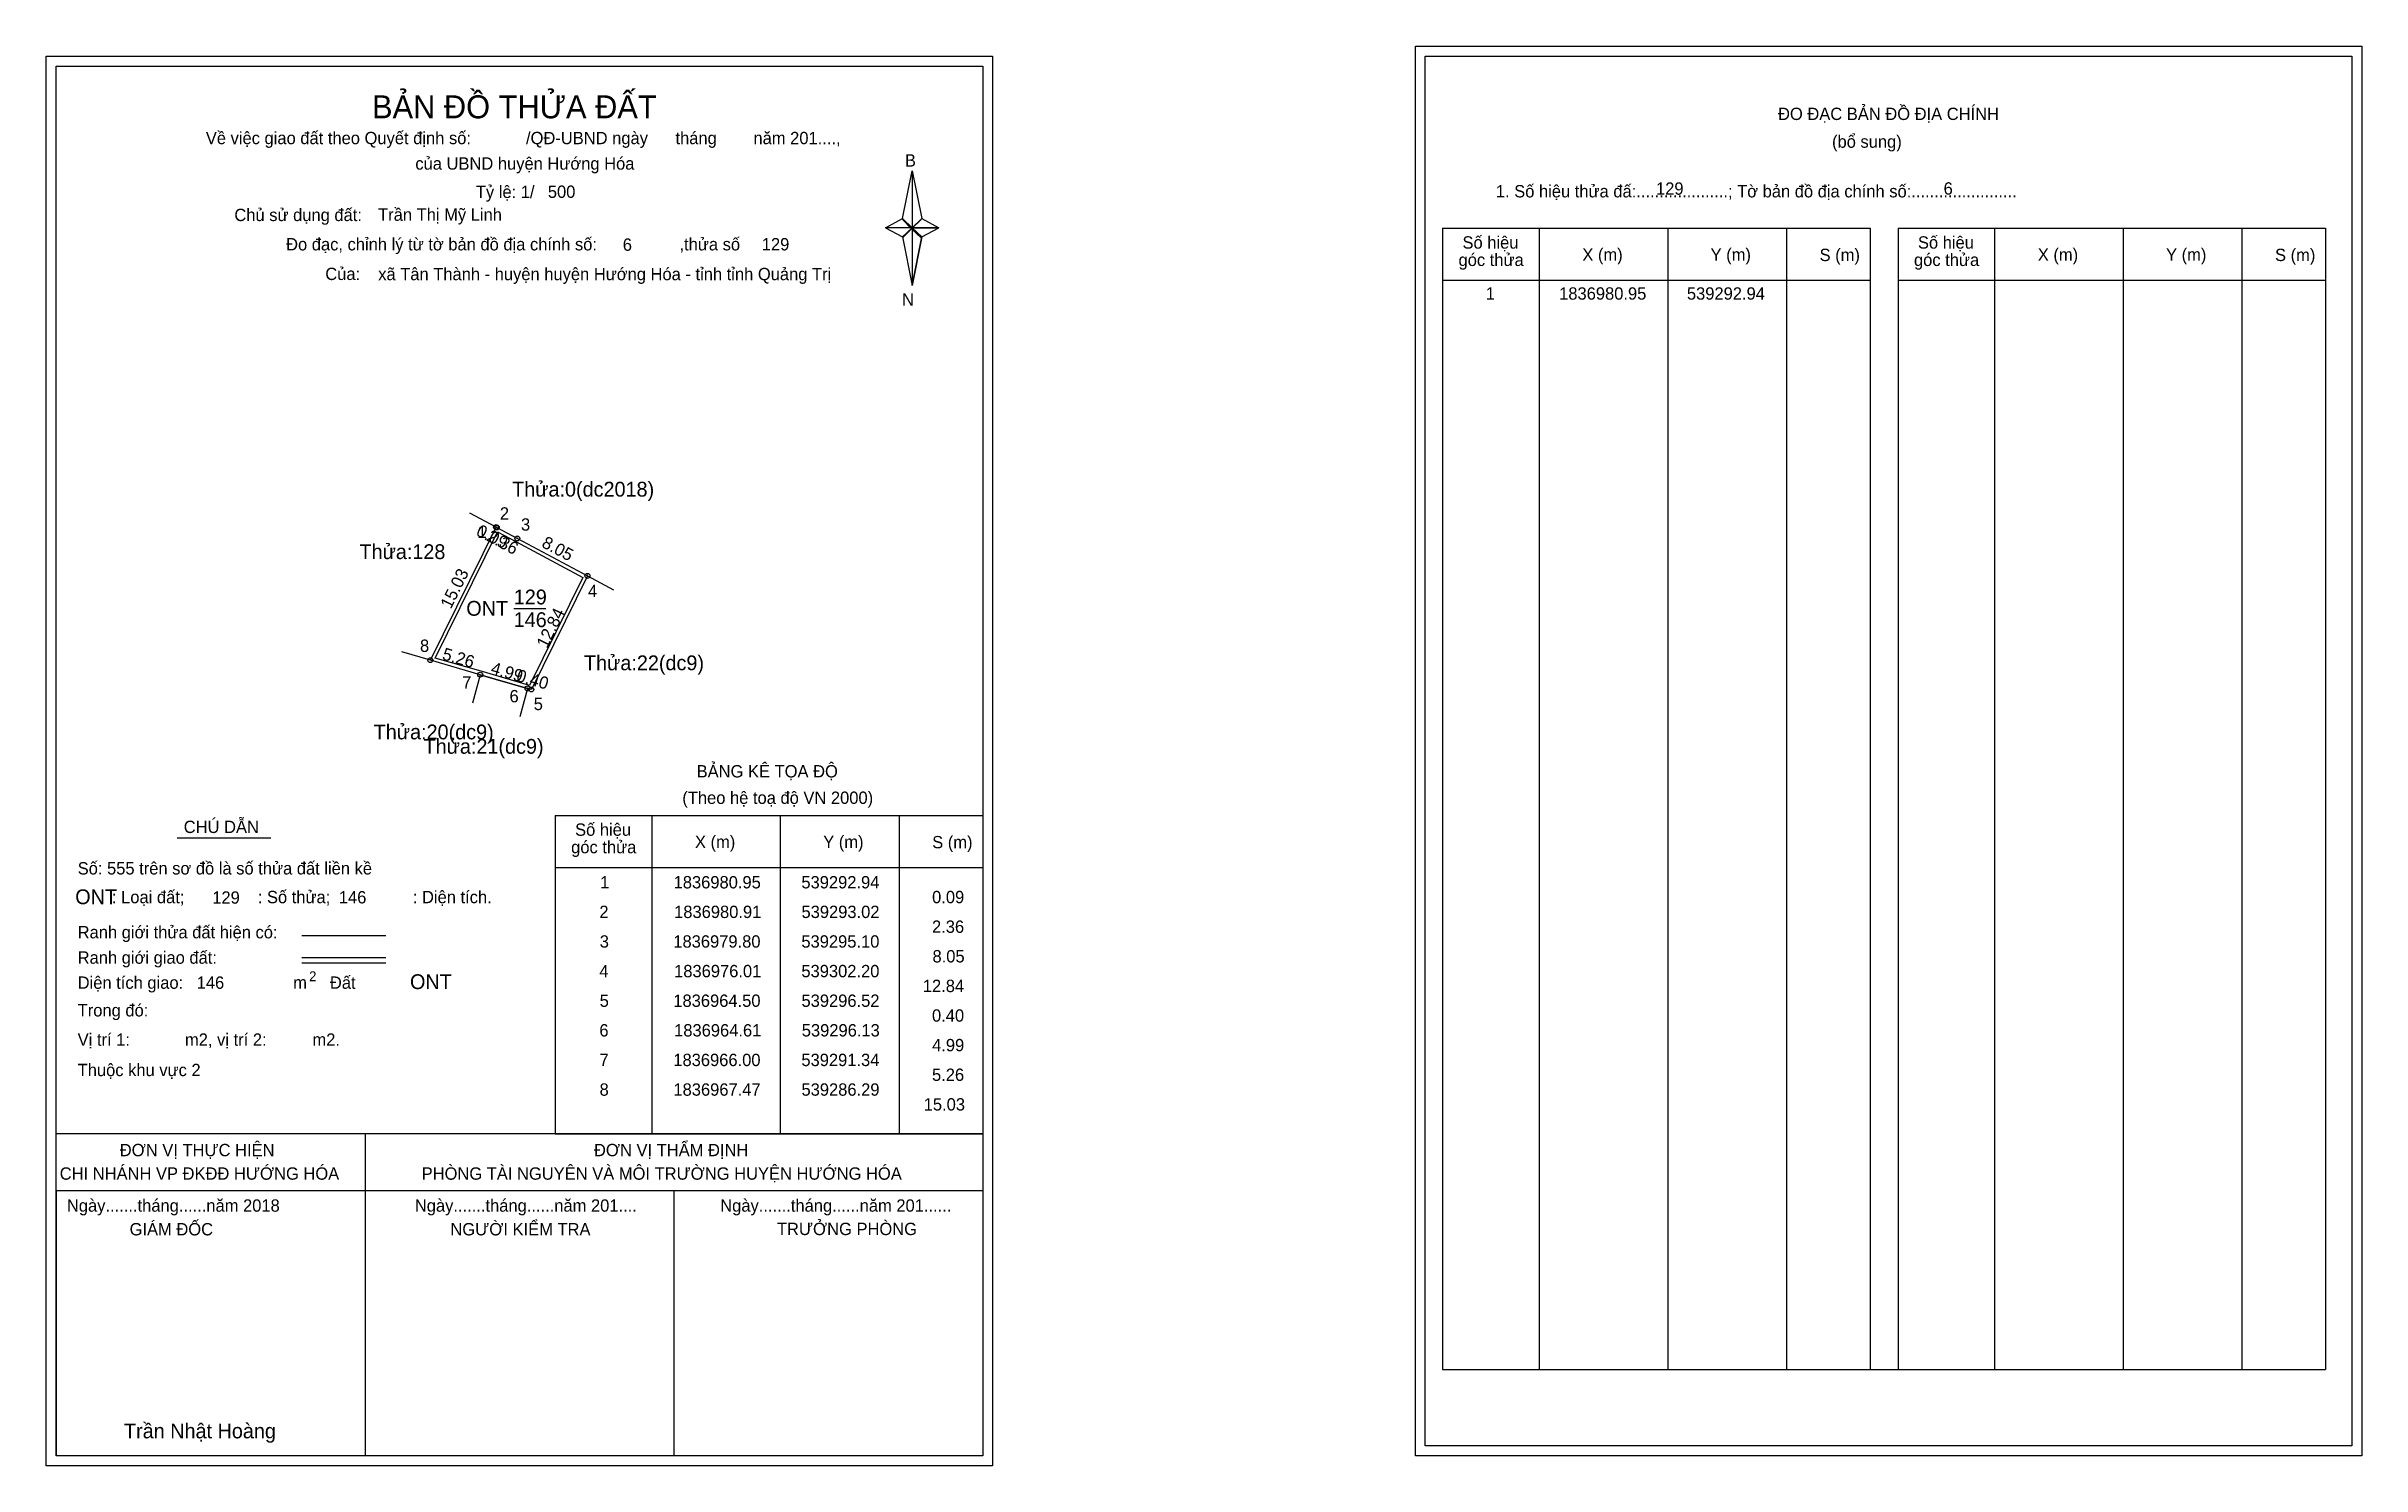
# Model space of a CAD drawing. Extents: x 539247 to 539482, y 1836886 to 1837030.
import ezdxf

# ---------------------------------------------------------------- set-up
doc = ezdxf.new("R2010")
doc.units = 0
for name, color, linetype in [('Level 1', 7, 'Continuous'), ('Level 10', 7, 'Continuous'), ('Level 11', 7, 'Continuous'), ('Level 13', 7, 'Continuous'), ('Level 27', 7, 'Continuous'), ('Level 3', 7, 'Continuous'), ('Level 36', 7, 'Continuous'), ('Level 49', 7, 'Continuous'), ('Level 5', 7, 'Continuous'), ('Level 53', 7, 'Continuous'), ('Level 55', 7, 'Continuous'), ('Level 6', 7, 'Continuous'), ('Level 63', 7, 'Continuous'), ('Level 9', 7, 'Continuous')]:
    doc.layers.add(name, color=color, linetype=linetype)

msp = doc.modelspace()

# ---------------------------------------------------------------- linework, layer by layer
at = {"layer": 'Level 1'}
for p, q in [((539248.39, 1837027.66), (539248.39, 1837027.66)), ((539387.05, 1837028.66), (539387.05, 1837028.66)), ((539334.1, 1837012.22), (539335.09, 1837017.04)), ((539335.09, 1837017.04), (539335.09, 1837011.27)), ((539335.09, 1837017.04), (539336.07, 1837012.22)), ((539332.38, 1837011.27), (539334.1, 1837012.22)), ((539334.1, 1837012.22), (539335.09, 1837011.27)), ((539335.01, 1837011.16), (539334.1, 1837012.11)), ((539335.09, 1837011.27), (539334.1, 1837010.35)), ((539335.01, 1837011.16), (539334.1, 1837010.24)), ((539334.1, 1837010.24), (539335.01, 1837011.16)), ((539336, 1837012.11), (539335.01, 1837011.16)), ((539335.01, 1837011.16), (539336, 1837012.11)), ((539336, 1837010.24), (539335.01, 1837011.16)), ((539336.07, 1837012.22), (539335.09, 1837011.27)), ((539335.09, 1837011.27), (539335.09, 1837005.42)), ((539335.09, 1837011.27), (539337.79, 1837011.27)), ((539335.09, 1837011.27), (539336.07, 1837010.35)), ((539336.07, 1837010.35), (539337.79, 1837011.27)), ((539388.82, 1837011.23), (539432.12, 1837011.23)), ((539398.62, 1836895.6), (539398.62, 1837011.23)), ((539411.65, 1836895.6), (539411.65, 1837011.23)), ((539423.64, 1837011.23), (539423.64, 1836895.6)), ((539432.12, 1837011.23), (539432.12, 1836895.6)), ((539434.95, 1837011.23), (539478.25, 1837011.23)), ((539444.74, 1836895.6), (539444.74, 1837011.23)), ((539457.78, 1836895.6), (539457.78, 1837011.23)), ((539469.77, 1837011.23), (539469.77, 1836895.6)), ((539478.25, 1837011.23), (539478.25, 1836895.6)), ((539334.1, 1837010.35), (539335.09, 1837005.42)), ((539336.07, 1837010.35), (539335.09, 1837005.42)), ((539388.82, 1837005.97), (539432.12, 1837005.97)), ((539434.95, 1837005.97), (539478.25, 1837005.97)), ((539298.94, 1836951.74), (539342.24, 1836951.74)), ((539308.74, 1836919.48), (539308.74, 1836951.74)), ((539321.77, 1836919.48), (539321.77, 1836951.74)), ((539333.76, 1836951.74), (539333.76, 1836919.48)), ((539298.94, 1836946.48), (539342.24, 1836946.48)), ((539273.28, 1836939.59), (539281.79, 1836939.59)), ((539273.28, 1836937.36), (539281.79, 1836937.36)), ((539273.28, 1836936.81), (539281.79, 1836936.81)), ((539301.81, 1836919.48), (539248.39, 1836919.48)), ((539342.24, 1836919.48), (539289.82, 1836919.48)), ((539298.94, 1836919.48), (539342.24, 1836919.48)), ((539342.24, 1836913.71), (539248.39, 1836913.71)), ((539248.39, 1836886.87), (539248.39, 1836913.71)), ((539388.82, 1836895.6), (539478.25, 1836895.6)), ((539342.24, 1836886.87), (539342.24, 1836886.87)), ((539480.9, 1836887.87), (539480.9, 1836887.87))]:
    msp.add_line(p, q, dxfattribs=at)
for points in [[(539334.1, 1837012.22), (539335.09, 1837017.04), (539335.09, 1837011.27)], [(539332.38, 1837011.27), (539334.1, 1837010.35), (539335.09, 1837011.27)], [(539335.09, 1837011.27), (539336.07, 1837012.22), (539337.79, 1837011.27)], [(539335.09, 1837011.27), (539335.09, 1837005.42), (539336.07, 1837010.35)]]:
    msp.add_lwpolyline(points, close=True, dxfattribs=at)
at = {"layer": 'Level 10'}
msp.add_line((539291.34, 1836966), (539296.13, 1836964.61), dxfattribs=at)
for points in [[(539302.2, 1836976.01), (539296.52, 1836964.5), (539296.13, 1836964.61), (539291.34, 1836966), (539286.29, 1836967.47), (539292.94, 1836980.95), (539293.02, 1836980.91), (539295.1, 1836979.8)], [(539301.74, 1836975.86), (539296.34, 1836964.92), (539296.23, 1836964.95), (539291.44, 1836966.34), (539286.79, 1836967.69), (539293.1, 1836980.47), (539294.94, 1836979.49)]]:
    msp.add_lwpolyline(points, close=True, dxfattribs=at)
at = {"layer": 'Level 11'}
for centre in [(539292.94, 1836980.95), (539293.02, 1836980.91), (539295.1, 1836979.8), (539302.2, 1836976.01), (539302.2, 1836976.01), (539286.29, 1836967.47), (539291.34, 1836966), (539296.13, 1836964.61), (539296.52, 1836964.5)]:
    msp.add_circle(centre, 0.25, dxfattribs=at)
at = {"layer": 'Level 27'}
for p, q in [((539292.94, 1836980.95), (539290.29, 1836982.37)), ((539302.2, 1836976.01), (539304.85, 1836974.6)), ((539286.29, 1836967.47), (539283.41, 1836968.31)), ((539291.34, 1836966), (539290.55, 1836963.11)), ((539296.13, 1836964.61), (539295.35, 1836961.72))]:
    msp.add_line(p, q, dxfattribs=at)
at = {"layer": 'Level 3'}
for p, q in [((539388.82, 1837011.23), (539388.82, 1836895.6)), ((539434.95, 1837011.23), (539434.95, 1836895.6)), ((539298.94, 1836951.74), (539298.94, 1836919.48))]:
    msp.add_line(p, q, dxfattribs=at)
at = {"layer": 'Level 5'}
for p, q in [((539260.65, 1836949.47), (539270.12, 1836949.47)), ((539279.68, 1836919.48), (539279.68, 1836886.87)), ((539248.39, 1836913.71), (539248.39, 1836886.87)), ((539248.39, 1836913.71), (539248.39, 1836886.87)), ((539310.96, 1836913.71), (539310.96, 1836886.87))]:
    msp.add_line(p, q, dxfattribs=at)
at = {"layer": 'Level 63'}
for points in [[(539386.06, 1837029.66), (539481.91, 1837029.66), (539481.91, 1836886.87), (539386.06, 1836886.87)], [(539247.39, 1837028.66), (539343.24, 1837028.66), (539343.24, 1836885.87), (539247.39, 1836885.87)], [(539248.39, 1837027.66), (539342.24, 1837027.66), (539342.24, 1836886.87), (539248.39, 1836886.87)], [(539387.06, 1837028.66), (539480.91, 1837028.66), (539480.91, 1836887.87), (539387.06, 1836887.87)]]:
    msp.add_lwpolyline(points, close=True, dxfattribs=at)
at = {"layer": 'Level 9'}
msp.add_line((539294.73, 1836972.72), (539297.97, 1836972.72), dxfattribs=at)

# ---------------------------------------------------------------- texts
at = {"layer": 'Level 1'}
for s, height, p in [('BẢN ĐỒ THỬA ĐẤT', 2.3328, (539280.38, 1837022.36)), ('ĐO ĐẠC BẢN ĐỒ ĐỊA CHÍNH', 1.25, (539422.79, 1837022.19)), ('Về việc giao đất theo Quyết định số:            /QĐ-UBND ngày      tháng        năm 201....,      ', 1.25, (539263.55, 1837019.74)), ('(bổ sung)', 1.25, (539428.26, 1837019.38)), ('của UBND huyện Hướng Hóa', 1.25, (539284.77, 1837017.16)), ('B', 1.25, (539334.36, 1837017.47)), ('1. Số hiệu thửa đấ:....................; Tờ bản đồ địa chính số:.......................', 1.25, (539394.21, 1837014.35)), ('Chủ sử dụng đất:', 1.25, (539266.44, 1837011.95)), ('Số hiệu', 1.25, (539390.83, 1837009.16)), ('Số hiệu', 1.25, (539436.96, 1837009.16)), ('Đo đạc, chỉnh lý từ tờ bản đồ địa chính số:                  ,thửa số                 ', 1.25, (539271.68, 1837008.98)), ('góc thửa', 1.25, (539390.43, 1837007.4)), ('X (m)', 1.25, (539402.97, 1837007.93)), ('Y (m)', 1.25, (539415.96, 1837007.93)), ('S (m)', 1.25, (539427, 1837007.9)), ('góc thửa', 1.25, (539436.56, 1837007.4)), ('X (m)', 1.25, (539449.1, 1837007.93)), ('Y (m)', 1.25, (539462.09, 1837007.93)), ('S (m)', 1.25, (539473.13, 1837007.9)), ('Của:', 1.25, (539275.65, 1837005.98)), ('N', 1.25, (539334.06, 1837003.39)), ('BẢNG KÊ TỌA ĐỘ', 1.25, (539313.26, 1836955.59)), ('(Theo hệ toạ độ VN 2000)', 1.25, (539311.81, 1836952.91)), ('CHÚ DẪN', 1.25, (539261.31, 1836949.96)), ('Số hiệu', 1.25, (539300.95, 1836949.68)), ('X (m)', 1.25, (539313.09, 1836948.44)), ('Y (m)', 1.25, (539326.08, 1836948.44)), ('S (m)', 1.25, (539337.12, 1836948.41)), ('góc thửa', 1.25, (539300.55, 1836947.91)), ('Số: 555 trên sơ đồ là số thửa đất liền kề', 1.25, (539250.57, 1836945.76)), (': Loại đất;                : Số thửa;                  : Diện tích.', 1.25, (539254.04, 1836942.85)), ('Ranh giới thửa đất hiện có:', 1.25, (539250.57, 1836939.29)), ('Ranh giới giao đất:', 1.25, (539250.57, 1836936.72)), ('Diện tích giao:                                Đất ', 1.25, (539250.57, 1836934.18)), ('2', 1, (539274.01, 1836934.95)), ('m', 1.25, (539272.4, 1836934.19)), ('Trong đó: ', 1.25, (539250.57, 1836931.38)), ('Vị trí 1:            m2, vị trí 2:          m2.', 1.25, (539250.57, 1836928.41)), ('Thuộc khu vực 2', 1.25, (539250.57, 1836925.33)), ('ĐƠN VỊ THỰC HIỆN', 1.25, (539254.83, 1836917.22)), ('ĐƠN VỊ THẨM ĐỊNH', 1.25, (539302.86, 1836917.22)), ('CHI NHÁNH VP ĐKĐĐ HƯỚNG HÓA', 1.25, (539248.75, 1836914.84)), ('PHÒNG TÀI NGUYÊN VÀ MÔI TRƯỜNG HUYỆN HƯỚNG HÓA', 1.25, (539285.41, 1836914.84)), ('Ngày.......tháng......năm 2018', 1.25, (539249.48, 1836911.6)), ('Ngày.......tháng......năm 201....', 1.25, (539284.72, 1836911.6)), ('Ngày.......tháng......năm 201......', 1.25, (539315.65, 1836911.6)), ('GIÁM ĐỐC', 1.25, (539255.83, 1836909.2)), ('NGƯỜI KIỂM TRA', 1.25, (539288.32, 1836909.2)), ('TRƯỞNG PHÒNG', 1.25, (539321.39, 1836909.23)), ('Trần Nhật Hoàng', 1.5, (539255.26, 1836888.64))]:
    msp.add_text(s, height=height, dxfattribs=at).set_placement(p)
at = {"layer": 'Level 11'}
msp.add_text('Tỷ lệ: 1/', height=1.25, dxfattribs=at).set_placement((539290.9, 1837014.29))
at = {"layer": 'Level 13'}
for s, p in [('ONT', (539289.93, 1836971.97)), ('129', (539294.74, 1836973.12)), ('146', (539294.73, 1836970.82))]:
    msp.add_text(s, height=1.5, dxfattribs=at).set_placement(p)
at = {"layer": 'Level 36'}
for s, p in [('Thửa:0(dc2018)', (539294.57, 1836984.04)), ('Thửa:128', (539279.11, 1836977.71)), ('Thửa:22(dc9)', (539301.85, 1836966.45)), ('Thửa:20(dc9)', (539280.55, 1836959.45)), ('Thửa:21(dc9)', (539285.6, 1836957.99))]:
    msp.add_text(s, height=1.5, dxfattribs=at).set_placement(p)
at = {"layer": 'Level 49'}
for s, rotation, p in [('0.09', 333.4349, (539290.83, 1836980.16)), ('2.36', 331.9132, (539291.89, 1836979.64)), ('8.05', 331.9066, (539297.47, 1836978.99)), ('15.03', 63.7418, (539288.37, 1836972.59)), ('12.84', 63.7344, (539298.1, 1836968.6)), ('5.26', 343.8108, (539287.41, 1836967.56)), ('4.99', 343.8108, (539292.33, 1836966.13)), ('0.40', 343.8109, (539294.92, 1836965.38))]:
    msp.add_text(s, height=1.25, rotation=rotation, dxfattribs=at).set_placement(p)
at = {"layer": 'Level 53'}
for s, p in [('1', (539393.18, 1837003.99)), ('1836980.95', (539400.62, 1837003.99)), ('539292.94', (539413.56, 1837003.99)), ('1', (539303.49, 1836944.35)), ('1836980.95', (539310.93, 1836944.35)), ('539292.94', (539323.87, 1836944.35)), ('2', (539303.41, 1836941.35)), ('1836980.91', (539310.98, 1836941.35)), ('539293.02', (539323.88, 1836941.35)), ('0.09', (539337.11, 1836942.85)), ('2.36', (539337.1, 1836939.85)), ('3', (539303.45, 1836938.35)), ('1836979.80', (539310.9, 1836938.35)), ('539295.10', (539323.87, 1836938.35)), ('8.05', (539337.15, 1836936.85)), ('4', (539303.41, 1836935.35)), ('1836976.01', (539310.98, 1836935.35)), ('539302.20', (539323.87, 1836935.35)), ('5', (539303.44, 1836932.35)), ('1836964.50', (539310.9, 1836932.35)), ('539296.52', (539323.88, 1836932.35)), ('12.84', (539336.17, 1836933.85)), ('0.40', (539337.1, 1836930.85)), ('6', (539303.41, 1836929.35)), ('1836964.61', (539310.98, 1836929.35)), ('539296.13', (539323.91, 1836929.35)), ('4.99', (539337.11, 1836927.85)), ('7', (539303.42, 1836926.35)), ('1836966.00', (539310.9, 1836926.35)), ('539291.34', (539323.87, 1836926.35)), ('5.26', (539337.1, 1836924.85)), ('8', (539303.43, 1836923.35)), ('1836967.47', (539310.91, 1836923.35)), ('539286.29', (539323.88, 1836923.35)), ('15.03', (539336.26, 1836921.85))]:
    msp.add_text(s, height=1.25, dxfattribs=at).set_placement(p)
at = {"layer": 'Level 55'}
for s, height, p in [('128', 0.055, (539292.88, 1836980.9)), ('1', 0.2, (539292.88, 1836980.95)), ('0', 0.055, (539292.92, 1836980.9)), ('0', 0.055, (539292.92, 1836980.9)), ('2', 0.2, (539292.95, 1836980.91)), ('0', 0.055, (539293, 1836980.85)), ('0', 0.055, (539293, 1836980.85)), ('3', 0.2, (539295.04, 1836979.8)), ('0', 0.055, (539295.08, 1836979.75)), ('0', 0.055, (539295.08, 1836979.75)), ('4', 0.2, (539302.13, 1836976.01)), ('22', 0.055, (539302.16, 1836975.96)), ('22', 0.055, (539302.16, 1836975.96)), ('0', 0.055, (539302.18, 1836975.96)), ('0', 0.055, (539302.18, 1836975.96)), ('8', 0.2, (539286.22, 1836967.47)), ('128', 0.055, (539286.23, 1836967.42)), ('20', 0.055, (539286.25, 1836967.42)), ('7', 0.2, (539291.27, 1836966)), ('20', 0.055, (539291.3, 1836965.95)), ('21', 0.055, (539291.3, 1836965.95)), ('6', 0.2, (539296.07, 1836964.61)), ('22', 0.055, (539296.1, 1836964.56)), ('21', 0.055, (539296.1, 1836964.56)), ('22', 0.055, (539296.1, 1836964.56)), ('5', 0.2, (539296.46, 1836964.5)), ('22', 0.055, (539296.48, 1836964.45)), ('22', 0.055, (539296.48, 1836964.45))]:
    msp.add_text(s, height=height, dxfattribs=at).set_placement(p)
at = {"layer": 'Level 6'}
for s, height, p in [('500', 1.25, (539298.19, 1837014.3)), ('129', 1.25, (539410.43, 1837014.62)), ('6', 1.25, (539439.56, 1837014.63)), ('Trần Thị Mỹ Linh', 1.25, (539281, 1837011.98)), ('6', 1.25, (539305.78, 1837008.94)), ('129', 1.25, (539319.86, 1837008.98)), ('xã Tân Thành - huyện huyện Hướng Hóa - tỉnh tỉnh Quảng Trị', 1.25, (539281.01, 1837005.96)), ('ONT', 1.5, (539250.32, 1836942.75)), ('129', 1.25, (539264.2, 1836942.8)), ('146', 1.25, (539277.02, 1836942.83)), ('146', 1.25, (539262.62, 1836934.18)), ('ONT', 1.5, (539284.23, 1836934.15))]:
    msp.add_text(s, height=height, dxfattribs=at).set_placement(p)
at = {"layer": 'Level 9'}
for s, p in [('2', (539293.33, 1836981.71)), ('1', (539291.07, 1836979.84)), ('3', (539295.47, 1836980.59)), ('4', (539302.26, 1836973.86)), ('8', (539285.24, 1836968.31)), ('7', (539289.52, 1836964.6)), ('6', (539294.31, 1836963.2)), ('5', (539296.76, 1836962.41))]:
    msp.add_text(s, height=1.25, dxfattribs=at).set_placement(p)

doc.saveas('drawing.dxf')
